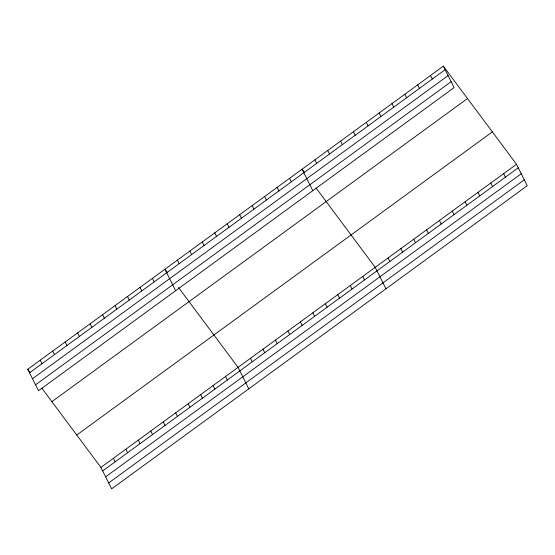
<?xml version="1.0" encoding="UTF-8"?>
<svg xmlns="http://www.w3.org/2000/svg" width="555" height="555" viewBox="0 0 555 555"><rect width="100%" height="100%" fill="white"/><g stroke="black" fill="none" stroke-linecap="round" stroke-linejoin="round"><path stroke-width="0.83" d="M443.362 66.142L454.108 87.6L38.496 390.734L27.75 369.276L443.362 66.142L516.504 164.266L527.25 185.724L111.638 488.858L100.892 467.4L41.833 388.167M29.519 372.814L445.131 69.68M32.481 378.725L448.093 75.591M35.534 384.823L451.146 81.689M51.886 401.66L467.497 98.519M76.757 435.023L492.368 131.882M100.892 467.4L516.504 164.266M102.668 470.938L518.273 167.797M105.63 476.849L521.235 173.715M108.676 482.94L524.288 179.806M304.57 172.584L302.052 169.206L312.798 190.663M316.135 188.096L375.194 267.33L385.94 288.787M167.416 272.616L164.904 269.244L175.644 290.702M178.481 287.455L238.046 367.368L248.793 388.826M27.75 369.276L30.261 372.648M503.656 173.632L505.432 177.17M490.814 183.004L492.583 186.542M430.513 75.515L432.283 79.046M477.966 192.37L479.735 195.908M417.665 84.88L419.441 88.418M465.118 201.743L466.894 205.281M404.824 94.253L406.593 97.784M452.276 211.115L454.046 214.646M391.976 103.619L393.745 107.157M439.428 220.481L441.197 224.019M379.127 112.991L380.896 116.529M426.58 229.853L428.349 233.384M366.286 122.357L368.055 125.895M413.739 239.219L415.508 242.757M353.438 131.729L355.207 135.267M400.89 248.591L402.659 252.13M340.59 141.102L342.359 144.633M388.042 257.964L389.811 261.495M327.741 150.467L329.517 154.006M314.9 159.84L316.669 163.371M362.727 276.425L364.496 279.963M350.26 285.52L352.03 289.051M289.585 178.301L291.354 181.839M337.794 294.615L339.563 298.146M277.118 187.396L278.887 190.934M325.327 303.71L327.096 307.241M264.645 196.491L266.421 200.029M312.853 312.798L314.629 316.336M252.178 205.586L253.947 209.117M300.387 321.893L302.156 325.431M239.711 214.681L241.48 218.212M287.92 330.988L289.689 334.526M227.245 223.776L229.014 227.307M275.453 340.083L277.223 343.621M214.771 232.864L216.547 236.402M262.98 349.178L264.756 352.709M202.304 241.959L204.074 245.497M250.513 358.273L252.282 361.804M189.838 251.054L191.607 254.592M177.371 260.149L179.14 263.687M225.58 376.457L227.349 379.995M213.106 385.552L214.882 389.09M152.431 278.339L154.207 281.871M200.639 394.647L202.408 398.185M139.964 287.428L141.733 290.966M188.173 403.742L189.942 407.28M127.497 296.523L129.266 300.061M175.706 412.837L177.475 416.368M115.031 305.618L116.8 309.156M163.239 421.932L165.008 425.463M102.557 314.713L104.333 318.251M150.766 431.027L152.542 434.558M90.09 323.808L91.859 327.346M138.299 440.115L140.068 443.653M77.624 332.903L79.393 336.434M125.832 449.21L127.601 452.748M65.157 341.998L66.926 345.529M113.366 458.305L115.135 461.843M52.683 351.086L54.459 354.624M40.217 360.181L41.986 363.719"/></g></svg>
